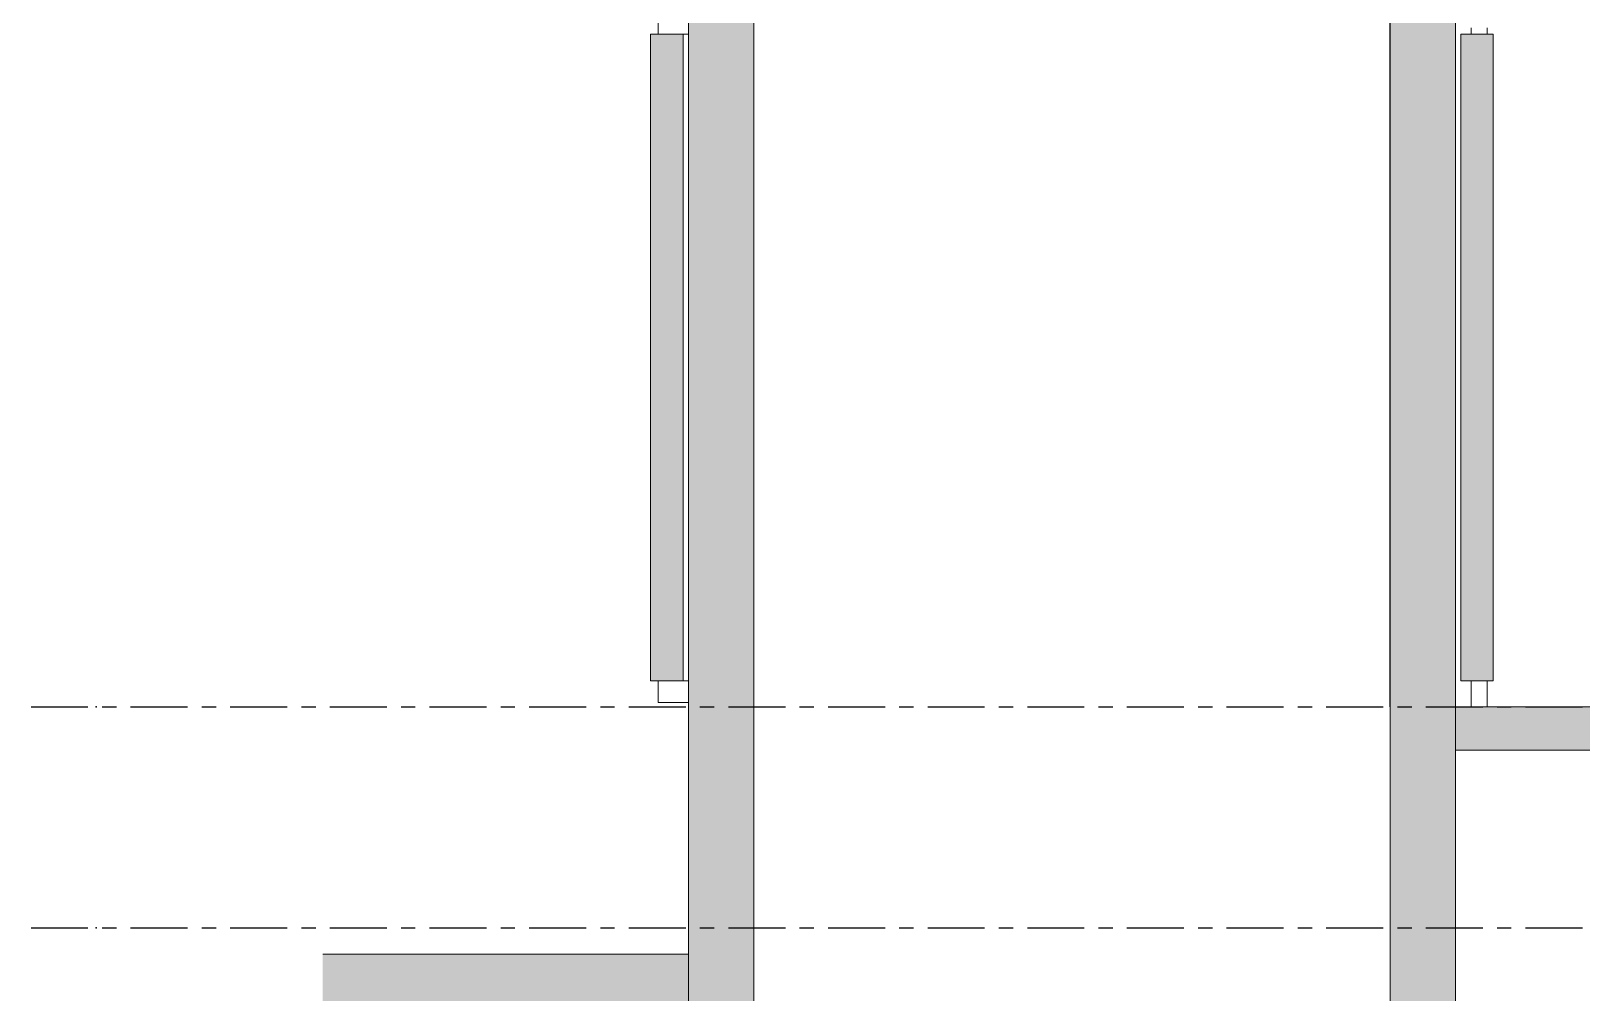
# Model space of a CAD drawing. Header units: millimetres. Extents: x -220592 to 404889, y -217665 to 38245.
# Drawn here: x -46327 to -39181, y -85981 to -81509 of the extents above; entities that cross this region are included whole.
import ezdxf

# ---------------------------------------------------------------- set-up
doc = ezdxf.new("R2010")
doc.units = ezdxf.units.MM
for name, pattern in [('CENTER', [50.8, 31.75, -6.35, 6.35, -6.35]), ('TA_GL_000.70000', [1.925, 0.7, -0.175, 0.175, -0.175, 0.7]), ('XKITLINE00', [0])]:
    doc.linetypes.add(name, pattern=pattern)
doc.layers.add('000 - 0_SYM_DWG_GRIDLINE_MAIN_COLOR_251', color=7, linetype='Continuous')
doc.layers.add('000 - GRID', color=7, linetype='CENTER')
doc.layers.add('Part', color=7, linetype='Continuous', lineweight=0)
doc.styles.add('TA', font='', dxfattribs={"height": 4.5})
doc.styles.get('TA').set_extended_font_data('Cordia New')

# ---------------------------------------------------------------- blocks, each defined once
blk = doc.blocks.new('*U28501')
at = {"layer": '000 - 0_SYM_DWG_GRIDLINE_MAIN_COLOR_251', "color": 7, "linetype": 'ByBlock', "ltscale": 5}
blk.add_line((4, 0), (-210.853, 0), dxfattribs=at)
at = {"layer": '000 - 0_SYM_DWG_GRIDLINE_MAIN_COLOR_251', "color": 7}
blk.add_point((0, 0), dxfattribs=at)
at = {"color": 7, "style": 'TA', "flags": 1}
blk.add_attdef('LOCATION', (6, -6), '', height=4.5, rotation=270, dxfattribs=at)
blk = doc.blocks.new('*A3630')
at = {"layer": 'Part'}
for points in [[(797.401, -0.575), (797.401, -68.14), (794.401, -68.14), (794.401, -0.575)], [(829.751, -0.575), (829.751, -68.14), (826.751, -68.14), (826.751, -0.575)]]:
    blk.add_hatch(color=7, dxfattribs=at).paths.add_polyline_path(points, flags=17)
blk = doc.blocks.new('*A3632')
at = {"layer": 'Part'}
blk.add_hatch(color=7, dxfattribs=at).paths.add_polyline_path([(794.389, -65.975), (794.389, -68.14), (777.532, -68.14), (777.532, -65.975)], flags=17)
blk = doc.blocks.new('*A3633')
at = {"layer": 'Part'}
blk.add_hatch(color=7, dxfattribs=at).paths.add_polyline_path([(792.651, -53.375), (792.651, -23.575), (794.151, -23.575), (794.151, -53.375)], flags=17)
blk = doc.blocks.new('*A3634')
at = {"layer": 'Part'}
blk.add_hatch(color=7, dxfattribs=at).paths.add_polyline_path([(829.751, -56.575), (829.751, -54.575), (879.251, -54.575), (879.251, -56.575)], flags=17)
blk = doc.blocks.new('*A3635')
at = {"layer": 'Part'}
blk.add_hatch(color=7, dxfattribs=at).paths.add_polyline_path([(830.001, -53.375), (830.001, -23.575), (831.501, -23.575), (831.501, -53.375)], flags=17)
blk = doc.blocks.new('*A6536')
at = {"layer": 'Part', "color": 7, "linetype": 'XKITLINE00', "lineweight": 0}
for p, q in [((797.400803, -0.574681), (794.400803, -0.574681)), ((794.400803, -0.574681), (794.400803, -68.140417)), ((797.400803, -68.140417), (797.400803, -0.574681)), ((803.975618, -0.574681), (804.075755, -0.574681)), ((805.075755, -0.574681), (805.175732, -0.574681)), ((818.975618, -0.574681), (819.075755, -0.574681)), ((820.075755, -0.574681), (820.175732, -0.574681)), ((826.255518, -0.574681), (826.355484, -0.574681)), ((826.736689, -3.574681), (826.736689, -0.574681)), ((826.750803, -68.140417), (826.750803, -0.574681)), ((826.750803, -0.574681), (829.750803, -0.574681)), ((829.750803, -68.140417), (829.750803, -0.574681)), ((826.736689, -54.574681), (826.736689, -5.074681)), ((826.736689, -54.574681), (826.750803, -54.574681))]:
    blk.add_line(p, q, dxfattribs=at)
blk = doc.blocks.new('*A6682')
at = {"layer": 'Part', "color": 7, "linetype": 'XKITLINE00', "lineweight": 0}
for p, q in [((794.388722, -65.974681), (777.532256, -65.974681)), ((794.388722, -68.140417), (794.388722, -65.974681))]:
    blk.add_line(p, q, dxfattribs=at)
blk = doc.blocks.new('*A6683')
at = {"layer": 'Part', "color": 7, "linetype": 'XKITLINE00', "lineweight": 0}
for p, q in [((794.150788, -23.574681), (792.650788, -23.574681)), ((792.650788, -23.574681), (792.650788, -53.374681)), ((794.150788, -53.374681), (794.150788, -23.574681)), ((792.650788, -53.374681), (794.150788, -53.374681))]:
    blk.add_line(p, q, dxfattribs=at)
blk = doc.blocks.new('*A6738')
at = {"layer": 'Part', "color": 7, "linetype": 'XKITLINE00', "lineweight": 0}
for p, q in [((794.388722, -65.974681), (794.400803, -65.974681)), ((794.388722, -67.974681), (794.400803, -67.974681))]:
    blk.add_line(p, q, dxfattribs=at)
blk = doc.blocks.new('*A6739')
at = {"layer": 'Part', "color": 7, "linetype": 'XKITLINE00', "lineweight": 0}
for p, q in [((793.000788, -54.374681), (793.000788, -53.374681)), ((794.150788, -53.374681), (794.400772, -53.374681)), ((793.000788, -54.374681), (794.400772, -54.374681))]:
    blk.add_line(p, q, dxfattribs=at)
blk = doc.blocks.new('*A6743')
at = {"layer": 'Part', "color": 7, "linetype": 'XKITLINE00', "lineweight": 0}
for p, q in [((794.400772, -22.574681), (793.000788, -22.574681)), ((793.000788, -22.574681), (793.000788, -23.574681)), ((794.150788, -23.574681), (794.400772, -23.574681))]:
    blk.add_line(p, q, dxfattribs=at)
blk = doc.blocks.new('*A6833')
at = {"layer": 'Part', "color": 7, "linetype": 'XKITLINE00', "lineweight": 0}
for p, q in [((879.250803, -54.57468), (829.750803, -54.57468)), ((829.750803, -54.57468), (829.750803, -56.57468)), ((879.250803, -56.57468), (879.250803, -54.57468)), ((829.750803, -56.57468), (879.250803, -56.57468))]:
    blk.add_line(p, q, dxfattribs=at)
blk = doc.blocks.new('*A6836')
at = {"layer": 'Part', "color": 7, "linetype": 'XKITLINE00', "lineweight": 0}
for p, q in [((831.500788, -23.574681), (830.000788, -23.574681)), ((830.000788, -23.574681), (830.000788, -53.374681)), ((831.500788, -53.374681), (831.500788, -23.574681)), ((830.000788, -53.374681), (831.500788, -53.374681))]:
    blk.add_line(p, q, dxfattribs=at)
blk = doc.blocks.new('*A6837')
at = {"layer": 'Part', "color": 7, "linetype": 'XKITLINE00', "lineweight": 0}
for p, q in [((830.487513, -23.574681), (830.487513, -23.274681)), ((831.217513, -23.574681), (831.217513, -23.274681)), ((830.487513, -54.574681), (830.487513, -53.374681)), ((831.217513, -54.574681), (831.217513, -53.374681))]:
    blk.add_line(p, q, dxfattribs=at)

msp = doc.modelspace()

# ---------------------------------------------------------------- block references
at = {"color": 7, "lineweight": 0, "xscale": 100, "yscale": 100, "zscale": 100}
for name in ['*A3630', '*A6536', '*A6743', '*A3633', '*A6683', '*A3635', '*A6836', '*A6837', '*A6739', '*A3634', '*A6833', '*A3632', '*A6682', '*A6738']:
    msp.add_blockref(name, (-122735.1145, -79167.003), dxfattribs=at)
at = {"layer": '000 - GRID', "color": 7, "linetype": 'TA_GL_000.70000', "xscale": 75, "yscale": 75, "zscale": 75, "rotation": 180}
for p in [(-46026.9928, -84624.4711), (-46026.9928, -85644.4711)]:
    msp.add_blockref('*U28501', p, dxfattribs=at)

doc.saveas('drawing.dxf')
